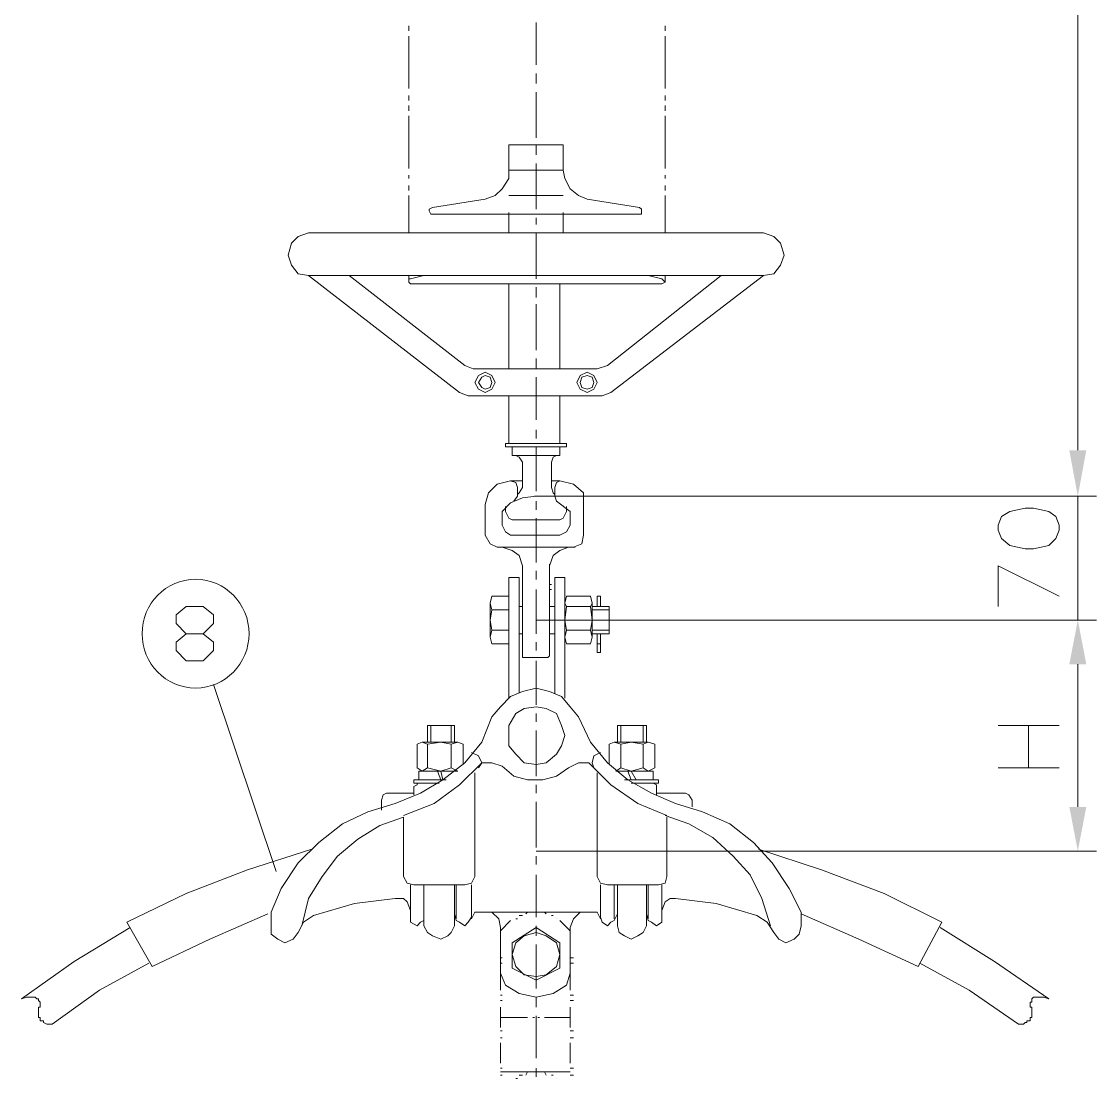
# Model space of a CAD drawing. Extents: x 457 to 4918, y -67 to 391.
# Drawn here: x 2632.5 to 2704.9, y 21.7 to 92.9 of the extents above; entities that cross this region are included whole.
import ezdxf

# ---------------------------------------------------------------- set-up
doc = ezdxf.new("R2010")
doc.units = 0
doc.header["$LTSCALE"] = 40
doc.header["$MEASUREMENT"] = 0
doc.layers.get('0').update_dxf_attribs({"linetype": 'CONTINUOUS'})

msp = doc.modelspace()

# ---------------------------------------------------------------- hatches: boundary and pattern name
h = msp.add_hatch(color=0)
h.dxf.hatch_style = 2
h.paths.add_polyline_path([(2703.063, 64.033), (2704.206, 64.033), (2703.635, 60.947)])
h = msp.add_hatch(color=0)
h.dxf.hatch_style = 2
h.paths.add_polyline_path([(2703.063, 64.033), (2704.206, 64.033), (2703.635, 60.947)])
h = msp.add_hatch(color=0)
h.dxf.hatch_style = 2
h.paths.add_polyline_path([(2703.063, 49.631), (2704.206, 49.631), (2703.635, 52.603)])
h = msp.add_hatch(color=0)
h.dxf.hatch_style = 2
h.paths.add_polyline_path([(2703.063, 49.631), (2704.206, 49.631), (2703.635, 52.603)])
h = msp.add_hatch(color=0)
h.dxf.hatch_style = 2
h.paths.add_polyline_path([(2703.063, 40.03), (2704.206, 40.03), (2703.635, 37.058)])

# ---------------------------------------------------------------- linework, layer by layer
at = {"color": 0, "lineweight": 18}
for points in [[(2663.744, 80.95), (2664.43, 81.178), (2664.887, 81.635), (2665.344, 82.321), (2665.344, 82.893), (2665.344, 84.607), (2665.344, 83.007)], [(2669.002, 82.893), (2669.116, 82.321), (2669.459, 81.635), (2670.031, 81.178), (2670.602, 80.95)], [(2663.744, 80.95), (2660.201, 80.378), (2659.972, 80.264), (2659.972, 80.149), (2660.086, 79.921), (2660.201, 79.921)], [(2674.145, 80.378), (2670.602, 80.95)], [(2674.145, 79.921), (2674.26, 79.921), (2674.26, 80.264), (2674.145, 80.378)], [(2651.857, 78.664), (2651.171, 78.435), (2650.714, 77.978), (2650.485, 77.178), (2650.714, 76.492), (2651.171, 75.92), (2651.857, 75.806)], [(2682.489, 75.806), (2683.175, 75.92), (2683.632, 76.492), (2683.861, 77.178), (2683.632, 77.978), (2683.175, 78.435), (2682.489, 78.664)], [(2662.601, 67.691), (2662.03, 67.919), (2651.857, 75.806)], [(2662.944, 69.52), (2662.372, 69.748), (2654.6, 75.806)], [(2659.629, 75.806), (2658.715, 75.577), (2658.601, 75.577), (2658.601, 75.349), (2658.715, 75.235), (2675.631, 75.235)], [(2671.288, 69.52), (2671.974, 69.748), (2679.632, 75.806)], [(2671.631, 67.691), (2672.202, 67.919), (2682.489, 75.806)], [(2675.631, 75.235), (2675.86, 75.349), (2675.631, 75.577)], [(2671.631, 67.691), (2662.601, 67.691)], [(2665.116, 64.49), (2665.116, 64.262)], [(2669.23, 64.49), (2669.116, 64.49)], [(2669.23, 64.262), (2669.23, 64.49)], [(2666.259, 63.233), (2666.03, 63.576), (2665.801, 63.69)], [(2668.545, 63.69), (2668.316, 63.576), (2668.202, 63.233)], [(2669.116, 64.262), (2669.23, 64.262)], [(2665.459, 61.976), (2664.544, 61.747), (2663.973, 61.176)], [(2665.916, 61.519), (2665.801, 61.861), (2665.459, 61.976)], [(2668.773, 61.976), (2668.545, 61.861), (2668.43, 61.519)], [(2670.373, 61.176), (2669.688, 61.747), (2668.773, 61.976)], [(2663.744, 58.318), (2663.744, 60.376), (2663.973, 61.176)], [(2667.173, 60.947), (2666.259, 60.833), (2665.459, 60.49), (2664.887, 59.918), (2664.887, 59.004)], [(2665.687, 60.604), (2665.916, 60.947)], [(2670.373, 61.176), (2670.373, 60.376), (2670.373, 58.318)], [(2665.116, 60.261), (2665.116, 60.147)], [(2668.545, 60.604), (2669.459, 59.918), (2669.459, 59.004)], [(2665.116, 59.918), (2665.344, 59.461), (2665.573, 59.347)], [(2668.773, 59.347), (2669.002, 59.461), (2669.23, 59.918)], [(2664.887, 59.004), (2665.116, 58.547), (2665.459, 58.318)], [(2667.173, 58.318), (2668.773, 58.318), (2669.23, 58.547), (2669.459, 59.004)], [(2663.744, 58.318), (2664.087, 57.747), (2664.544, 57.518)], [(2665.459, 58.318), (2667.173, 58.318)], [(2669.688, 57.518), (2670.259, 57.747), (2670.373, 58.318)], [(2666.259, 50.203), (2666.259, 56.261), (2666.03, 56.947), (2665.573, 57.289), (2664.887, 57.518)], [(2664.887, 57.518), (2669.345, 57.518)], [(2669.345, 57.518), (2668.773, 57.289), (2668.316, 56.947), (2668.087, 56.261)], [(2668.087, 56.375), (2668.087, 50.203)], [(2669.116, 55.461), (2668.43, 55.461)], [(2664.087, 52.603), (2664.087, 53.746), (2664.201, 54.203)], [(2664.087, 53.746), (2664.201, 53.289), (2664.087, 52.603), (2664.201, 51.917)], [(2669.23, 54.203), (2669.116, 53.746), (2669.23, 53.518)], [(2670.945, 52.603), (2670.831, 53.518), (2670.945, 53.746), (2670.831, 54.203)], [(2670.945, 53.746), (2670.945, 52.603), (2670.831, 51.917)], [(2671.516, 54.089), (2671.516, 54.203), (2671.288, 54.203), (2671.288, 54.089)], [(2669.23, 53.518), (2669.116, 52.603), (2669.23, 51.917)], [(2664.087, 52.603), (2664.087, 51.46), (2664.201, 51.917)], [(2670.945, 52.603), (2670.945, 51.46), (2670.831, 51.003)], [(2669.23, 51.917), (2669.116, 51.46), (2669.23, 51.003)], [(2671.288, 51.689), (2671.288, 50.431), (2671.516, 50.431)], [(2666.259, 50.203), (2666.259, 50.089), (2666.487, 50.089)], [(2667.173, 50.089), (2666.487, 50.089)], [(2667.173, 50.089), (2667.973, 50.089), (2668.087, 50.203)], [(2670.031, 46.088), (2669.459, 46.774), (2668.888, 47.46), (2668.087, 47.803), (2667.173, 48.031), (2666.259, 47.803), (2665.459, 47.46), (2664.773, 46.774), (2664.201, 46.088)], [(2657.686, 40.259), (2659.401, 40.945), (2660.887, 41.859), (2662.372, 43.002), (2663.515, 44.374), (2664.201, 46.088)], [(2670.031, 46.088), (2670.831, 44.374), (2671.974, 43.002), (2673.345, 41.859), (2674.945, 40.945), (2676.546, 40.259)], [(2659.858, 44.259), (2659.515, 44.374), (2659.172, 44.259)], [(2661.458, 44.259), (2660.772, 44.374), (2659.858, 44.259)], [(2662.258, 44.259), (2661.915, 44.374), (2661.458, 44.259)], [(2672.888, 44.259), (2672.431, 44.374), (2672.088, 44.259)], [(2674.374, 44.259), (2673.574, 44.374), (2672.888, 44.259)], [(2675.174, 44.259), (2674.717, 44.374), (2674.374, 44.259)], [(2663.287, 42.659), (2663.515, 43.002), (2663.287, 43.459), (2662.83, 43.688)], [(2671.516, 43.688), (2671.059, 43.459), (2670.945, 43.002), (2671.059, 42.659)], [(2658.258, 39.459), (2660.315, 40.259), (2662.03, 41.516), (2663.515, 43.002)], [(2664.887, 42.773), (2664.201, 43.002), (2663.515, 43.002)], [(2664.887, 42.773), (2665.687, 42.088), (2666.602, 41.859), (2667.63, 41.859), (2668.545, 42.088), (2669.345, 42.659)], [(2670.716, 43.002), (2670.031, 43.002), (2669.345, 42.659)], [(2670.716, 43.002), (2672.202, 41.516), (2674.031, 40.259), (2675.974, 39.459)], [(2659.172, 42.659), (2659.515, 42.43), (2659.858, 42.659)], [(2659.858, 42.659), (2660.772, 42.43), (2661.458, 42.659)], [(2660.772, 41.859), (2660.544, 42.43)], [(2661.458, 42.659), (2661.915, 42.43)], [(2672.888, 42.659), (2673.574, 42.43), (2674.374, 42.659)], [(2673.574, 41.859), (2673.345, 42.43)], [(2674.374, 42.659), (2674.717, 42.43), (2675.174, 42.659)], [(2661.115, 41.859), (2658.943, 41.859)], [(2659.172, 41.63), (2659.172, 41.516), (2658.943, 41.402)], [(2658.943, 41.63), (2659.629, 41.63)], [(2673.117, 41.859), (2675.403, 41.859)], [(2674.717, 41.63), (2673.688, 41.63), (2675.06, 41.63)], [(2674.717, 41.63), (2675.403, 41.63)], [(2675.288, 41.402), (2675.288, 41.516), (2675.06, 41.63)], [(2675.288, 40.83), (2675.288, 41.402)], [(2675.403, 41.63), (2675.403, 41.859)], [(2657.115, 40.945), (2656.886, 40.83), (2656.772, 40.487), (2656.772, 39.802)], [(2677.231, 40.945), (2675.288, 40.945)], [(2677.689, 40.487), (2677.46, 40.83), (2677.231, 40.945)], [(2657.686, 40.259), (2655.857, 39.687), (2654.143, 38.887), (2652.543, 37.63), (2651.171, 36.258), (2650.028, 34.544), (2649.342, 32.944)], [(2685.004, 32.944), (2684.204, 34.544), (2683.061, 36.258), (2681.803, 37.63), (2680.203, 38.887), (2678.374, 39.687), (2676.546, 40.259)], [(2677.689, 40.03), (2677.689, 40.487)], [(2658.258, 39.344), (2656.657, 38.773), (2655.172, 37.858), (2653.8, 36.715), (2652.771, 35.344), (2651.857, 33.858), (2651.4, 32.029)], [(2682.946, 32.029), (2682.375, 33.858), (2681.575, 35.458), (2680.432, 36.715), (2679.06, 37.973), (2677.46, 38.887), (2675.86, 39.459)], [(2652.085, 37.173), (2647.742, 35.801), (2643.627, 34.201), (2639.627, 32.258), (2641.341, 29.286)], [(2694.491, 32.258), (2690.605, 34.201), (2686.375, 35.801), (2682.146, 37.173)], [(2658.258, 35.344), (2658.486, 34.887), (2658.943, 34.772)], [(2658.943, 34.772), (2662.372, 34.772)], [(2662.372, 34.772), (2662.83, 34.887), (2663.058, 35.344)], [(2671.288, 35.344), (2671.516, 34.887), (2671.974, 34.772)], [(2675.403, 34.772), (2675.86, 34.887), (2675.974, 35.344)], [(2657.686, 33.858), (2654.943, 33.515), (2652.2, 32.715)], [(2658.715, 33.058), (2658.486, 33.629), (2658.258, 33.858), (2657.686, 33.858)], [(2676.546, 33.858), (2676.203, 33.858), (2675.86, 33.629), (2675.631, 33.058)], [(2682.032, 32.715), (2679.289, 33.515), (2676.546, 33.858)], [(2649.114, 32.829), (2645.227, 31.115), (2641.341, 29.286)], [(2649.342, 32.944), (2649.342, 32.029)], [(2652.2, 32.715), (2651.514, 32.258), (2651.171, 31.572)], [(2658.715, 32.601), (2658.715, 32.258), (2659.172, 32.029), (2659.401, 32.258), (2659.629, 32.372)], [(2661.687, 32.829), (2661.801, 32.372), (2662.03, 32.258), (2662.372, 32.029), (2662.601, 32.258), (2662.83, 32.601)], [(2663.287, 32.944), (2663.058, 32.944), (2662.83, 32.486)], [(2670.945, 32.944), (2663.287, 32.944)], [(2664.773, 31.915), (2664.658, 32.486), (2664.201, 32.944), (2663.515, 32.944)], [(2670.716, 32.944), (2670.145, 32.944), (2669.688, 32.486), (2669.459, 31.915)], [(2671.516, 32.486), (2671.288, 32.944), (2670.945, 32.944)], [(2671.516, 32.601), (2671.631, 32.258), (2671.974, 32.029), (2672.202, 32.258), (2672.431, 32.372)], [(2674.717, 32.372), (2674.945, 32.258), (2675.288, 32.029), (2675.631, 32.258), (2675.631, 32.601)], [(2683.175, 31.572), (2682.718, 32.258), (2682.032, 32.715)], [(2692.891, 29.286), (2688.89, 31.115), (2685.004, 32.829)], [(2639.855, 31.915), (2636.083, 29.629), (2632.54, 27.114)], [(2649.342, 32.029), (2649.342, 31.458), (2649.799, 31.115), (2650.257, 30.886), (2650.828, 31.115), (2651.171, 31.572)], [(2659.629, 32.029), (2659.858, 31.572), (2660.201, 31.343), (2660.772, 31.115), (2661.229, 31.343), (2661.458, 31.572), (2661.687, 32.029)], [(2664.773, 28.829), (2664.773, 31.915)], [(2669.459, 28.829), (2669.459, 31.915)], [(2672.659, 32.029), (2672.774, 31.572), (2673.117, 31.343), (2673.574, 31.115), (2674.031, 31.343), (2674.374, 31.572), (2674.603, 32.029)], [(2683.175, 31.572), (2683.518, 31.115), (2683.975, 30.886), (2684.547, 31.115), (2684.89, 31.458), (2685.004, 32.029)], [(2694.491, 32.258), (2692.891, 29.286)], [(2701.692, 27.114), (2698.034, 29.629), (2694.376, 31.915)], [(2641.113, 29.515), (2637.798, 27.686), (2634.598, 25.4)], [(2699.634, 25.4), (2696.32, 27.686), (2693.005, 29.515)], [(2664.773, 28.829), (2665.116, 28.029)], [(2665.116, 28.029), (2666.03, 27.457), (2667.173, 27.229), (2668.316, 27.457), (2669.23, 28.029), (2669.459, 28.829)], [(2632.54, 27.114), (2632.883, 27.229), (2633.455, 27.229), (2633.569, 27.114), (2633.683, 27.114), (2633.683, 27), (2633.797, 26.886), (2633.797, 26.543), (2633.683, 26.543), (2633.683, 25.857), (2633.797, 25.857), (2633.797, 25.628), (2633.912, 25.628), (2634.026, 25.628), (2634.026, 25.514), (2634.255, 25.4), (2634.598, 25.4)], [(2701.692, 27.114), (2701.349, 27.229), (2700.663, 27.229), (2700.549, 27.114), (2700.549, 26.886), (2700.434, 26.886), (2700.434, 26.543), (2700.549, 26.543), (2700.549, 25.857), (2700.434, 25.857), (2700.434, 25.628), (2700.32, 25.628), (2700.206, 25.628), (2700.206, 25.514), (2700.091, 25.514), (2699.977, 25.4), (2699.634, 25.4)]]:
    msp.add_lwpolyline(points, dxfattribs=at)
at = {"color": 0, "lineweight": 5}
for points in [[(2665.344, 84.607), (2669.002, 84.607)], [(2667.059, 60.947), (2667.173, 60.947)], [(2698.263, 53.518), (2698.263, 56.261), (2702.377, 54.203)], [(2643.627, 49.86), (2642.941, 50.546), (2642.941, 51.117), (2643.627, 51.689), (2644.77, 51.689), (2645.456, 52.375), (2645.456, 52.946), (2644.77, 53.518), (2643.627, 53.518), (2642.941, 52.946), (2642.941, 52.375), (2643.627, 51.689)], [(2670.945, 52.603), (2671.059, 52.603)], [(2644.77, 51.689), (2645.456, 51.117), (2645.456, 50.546), (2644.77, 49.86), (2643.627, 49.86)], [(2673.574, 41.859), (2673.688, 41.859)], [(2673.574, 41.63), (2673.688, 41.63)], [(2673.574, 41.63), (2673.688, 41.63)]]:
    msp.add_lwpolyline(points, dxfattribs=at)
at = {"color": 0, "lineweight": 9}
for points in [[(2658.601, 81.178), (2658.601, 78.664)], [(2675.86, 81.178), (2675.86, 78.664)], [(2675.86, 75.806), (2675.86, 75.349)], [(2667.859, 32.829), (2667.745, 32.944), (2666.602, 32.944), (2666.487, 32.829)], [(2665.459, 32.372), (2664.773, 31.686)], [(2667.745, 25.857), (2669.459, 25.857)], [(2667.859, 21.971), (2667.745, 22.199), (2666.602, 22.199), (2666.487, 21.971)], [(2667.745, 22.199), (2669.459, 22.199)]]:
    msp.add_lwpolyline(points, dxfattribs=at)
at = {"color": 0, "lineweight": 18}
for points in [[(2665.344, 78.664), (2665.344, 80.035)], [(2663.058, 68.605), (2663.287, 68.148), (2663.744, 67.919), (2664.201, 68.148), (2664.43, 68.605), (2664.201, 69.062), (2663.744, 69.291), (2663.287, 69.062)], [(2663.287, 68.605), (2663.515, 68.262), (2663.744, 68.148), (2664.087, 68.262), (2664.201, 68.605), (2664.087, 68.948), (2663.744, 69.062), (2663.515, 68.948)], [(2669.916, 68.605), (2670.145, 68.148), (2670.602, 67.919), (2671.059, 68.148), (2671.288, 68.605), (2671.059, 69.062), (2670.602, 69.291), (2670.145, 69.062)], [(2670.145, 68.605), (2670.259, 68.262), (2670.602, 68.148), (2670.945, 68.262), (2671.059, 68.605), (2670.945, 68.948), (2670.602, 69.062), (2670.259, 68.948)], [(2669.116, 44.831), (2668.888, 45.517), (2668.545, 46.317), (2667.859, 46.66), (2667.173, 46.774), (2666.373, 46.66), (2665.801, 46.317), (2665.344, 45.517), (2665.344, 44.831), (2665.344, 44.145), (2665.801, 43.573), (2666.373, 43.002), (2667.173, 42.888), (2667.859, 43.002), (2668.545, 43.573), (2668.888, 44.145)], [(2667.173, 31.915), (2665.573, 30.886), (2665.573, 29.172), (2667.173, 28.372), (2668.773, 29.172), (2668.773, 30.886)], [(2668.773, 30.086), (2668.545, 30.886), (2667.859, 31.343), (2667.173, 31.572), (2666.373, 31.343), (2665.801, 30.886), (2665.573, 30.086), (2665.801, 29.286), (2666.373, 28.714), (2667.173, 28.6), (2667.859, 28.714), (2668.545, 29.286)]]:
    msp.add_lwpolyline(points, close=True, dxfattribs=at)
at = {"color": 0, "lineweight": 5}
msp.add_lwpolyline([(2698.263, 58.661), (2698.491, 58.09), (2699.063, 57.632), (2700.091, 57.404), (2700.663, 57.404), (2701.692, 57.632), (2702.149, 58.09), (2702.377, 58.661), (2702.377, 59.004), (2702.149, 59.575), (2701.692, 59.918), (2700.663, 60.147), (2700.091, 60.147), (2699.063, 59.918), (2698.491, 59.575), (2698.263, 59.004)], close=True, dxfattribs=at)
msp.add_ellipse((2644.256, 51.689), major_axis=(0, 3.658), ratio=0.984375, start_param=0, end_param=6.283185, dxfattribs=at)
for points in [[(2703.635, 64.033), (2703.635, 64.033), (2703.635, 157.988), (2703.635, 157.988)], [(2703.635, 64.033), (2703.635, 64.033), (2703.635, 67.005), (2703.635, 67.005)], [(2667.173, 60.947), (2667.173, 60.947), (2704.892, 60.947), (2704.892, 60.947)], [(2667.173, 60.947), (2667.173, 60.947), (2704.892, 60.947), (2704.892, 60.947)], [(2703.635, 60.947), (2703.635, 60.947), (2703.635, 52.603), (2703.635, 52.603)], [(2667.173, 52.603), (2667.173, 52.603), (2704.892, 52.603), (2704.892, 52.603)], [(2668.087, 52.603), (2668.087, 52.603), (2704.892, 52.603), (2704.892, 52.603)], [(2703.635, 49.631), (2703.635, 49.631), (2703.635, 46.66), (2703.635, 46.66)], [(2703.635, 49.631), (2703.635, 49.631), (2703.635, 40.03), (2703.635, 40.03)], [(2649.685, 35.687), (2649.685, 35.687), (2645.456, 48.26), (2645.456, 48.26)], [(2698.263, 45.517), (2698.263, 45.517), (2702.377, 45.517), (2702.377, 45.517)], [(2700.32, 42.659), (2700.32, 42.659), (2700.32, 45.517), (2700.32, 45.517)], [(2660.772, 42.43), (2660.772, 42.43), (2660.772, 42.43), (2660.772, 42.43)], [(2673.574, 42.43), (2673.574, 42.43), (2673.688, 42.43), (2673.688, 42.43)], [(2702.377, 42.659), (2702.377, 42.659), (2698.263, 42.659), (2698.263, 42.659)], [(2660.772, 41.859), (2660.772, 41.859), (2660.772, 41.859), (2660.772, 41.859)], [(2673.574, 41.859), (2673.574, 41.859), (2673.688, 41.859), (2673.688, 41.859)], [(2667.173, 37.058), (2667.173, 37.058), (2704.892, 37.058), (2704.892, 37.058)]]:
    msp.add_open_spline(points, degree=3, dxfattribs=at)
at = {"color": 0, "lineweight": 9}
for points in [[(2667.173, 92.837), (2667.173, 92.837), (2667.173, 89.979), (2667.173, 89.979)], [(2658.601, 92.608), (2658.601, 92.608), (2658.601, 92.265), (2658.601, 92.265)], [(2658.601, 91.922), (2658.601, 91.922), (2658.601, 88.379), (2658.601, 88.379)], [(2675.86, 92.608), (2675.86, 92.608), (2675.86, 92.265), (2675.86, 92.265)], [(2675.86, 91.922), (2675.86, 91.922), (2675.86, 88.379), (2675.86, 88.379)], [(2667.173, 89.408), (2667.173, 89.408), (2667.173, 88.722), (2667.173, 88.722)], [(2658.601, 87.922), (2658.601, 87.922), (2658.601, 87.579), (2658.601, 87.579)], [(2667.173, 88.15), (2667.173, 88.15), (2667.173, 85.064), (2667.173, 85.064)], [(2675.86, 87.922), (2675.86, 87.922), (2675.86, 87.579), (2675.86, 87.579)], [(2658.601, 87.236), (2658.601, 87.236), (2658.601, 86.893), (2658.601, 86.893)], [(2675.86, 87.236), (2675.86, 87.236), (2675.86, 86.893), (2675.86, 86.893)], [(2658.601, 86.55), (2658.601, 86.55), (2658.601, 83.007), (2658.601, 83.007)], [(2675.86, 86.55), (2675.86, 86.55), (2675.86, 83.007), (2675.86, 83.007)], [(2667.173, 84.607), (2667.173, 84.607), (2667.173, 83.921), (2667.173, 83.921)], [(2667.173, 83.35), (2667.173, 83.35), (2667.173, 80.264), (2667.173, 80.264)], [(2658.601, 82.55), (2658.601, 82.55), (2658.601, 82.321), (2658.601, 82.321)], [(2675.86, 82.55), (2675.86, 82.55), (2675.86, 82.321), (2675.86, 82.321)], [(2658.601, 81.864), (2658.601, 81.864), (2658.601, 81.521), (2658.601, 81.521)], [(2675.86, 81.864), (2675.86, 81.864), (2675.86, 81.521), (2675.86, 81.521)], [(2667.173, 79.692), (2667.173, 79.692), (2667.173, 79.235), (2667.173, 79.235)], [(2667.173, 78.664), (2667.173, 78.664), (2667.173, 75.577), (2667.173, 75.577)], [(2658.601, 75.806), (2658.601, 75.806), (2658.601, 75.463), (2658.601, 75.463)], [(2667.173, 75.006), (2667.173, 75.006), (2667.173, 74.32), (2667.173, 74.32)], [(2667.173, 73.863), (2667.173, 73.863), (2667.173, 70.777), (2667.173, 70.777)], [(2667.173, 70.205), (2667.173, 70.205), (2667.173, 69.52), (2667.173, 69.52)], [(2667.173, 68.948), (2667.173, 68.948), (2667.173, 66.091), (2667.173, 66.091)], [(2667.173, 65.405), (2667.173, 65.405), (2667.173, 64.833), (2667.173, 64.833)], [(2667.173, 64.262), (2667.173, 64.262), (2667.173, 61.29), (2667.173, 61.29)], [(2667.173, 60.604), (2667.173, 60.604), (2667.173, 60.033), (2667.173, 60.033)], [(2667.173, 59.461), (2667.173, 59.461), (2667.173, 56.489), (2667.173, 56.489)], [(2667.173, 55.918), (2667.173, 55.918), (2667.173, 55.346), (2667.173, 55.346)], [(2667.173, 54.661), (2667.173, 54.661), (2667.173, 51.689), (2667.173, 51.689)], [(2667.173, 51.117), (2667.173, 51.117), (2667.173, 50.546), (2667.173, 50.546)], [(2667.173, 49.86), (2667.173, 49.86), (2667.173, 46.888), (2667.173, 46.888)], [(2667.173, 46.317), (2667.173, 46.317), (2667.173, 45.745), (2667.173, 45.745)], [(2667.173, 45.174), (2667.173, 45.174), (2667.173, 42.088), (2667.173, 42.088)], [(2667.173, 41.516), (2667.173, 41.516), (2667.173, 40.945), (2667.173, 40.945)], [(2667.173, 40.373), (2667.173, 40.373), (2667.173, 37.287), (2667.173, 37.287)], [(2667.173, 36.715), (2667.173, 36.715), (2667.173, 36.144), (2667.173, 36.144)], [(2667.173, 35.458), (2667.173, 35.458), (2667.173, 32.601), (2667.173, 32.601)], [(2666.03, 32.715), (2666.03, 32.715), (2666.259, 32.715), (2666.259, 32.715)], [(2668.202, 32.715), (2668.202, 32.715), (2668.316, 32.715), (2668.316, 32.715)], [(2665.801, 32.486), (2665.801, 32.486), (2665.916, 32.486), (2665.916, 32.486)], [(2667.173, 32.029), (2667.173, 32.029), (2667.173, 31.343), (2667.173, 31.343)], [(2668.545, 32.486), (2668.545, 32.486), (2668.545, 32.486), (2668.545, 32.486)], [(2669.459, 31.686), (2669.459, 31.686), (2668.773, 32.372), (2668.773, 32.372)], [(2664.773, 31.686), (2664.773, 31.686), (2664.773, 30.2), (2664.773, 30.2)], [(2669.459, 31.686), (2669.459, 31.686), (2669.459, 30.2), (2669.459, 30.2)], [(2667.173, 30.772), (2667.173, 30.772), (2667.173, 27.8), (2667.173, 27.8)], [(2664.773, 29.857), (2664.773, 29.857), (2664.887, 29.857), (2664.887, 29.857)], [(2669.459, 29.857), (2669.459, 29.857), (2669.688, 29.857), (2669.688, 29.857)], [(2664.773, 29.515), (2664.773, 29.515), (2664.887, 29.515), (2664.887, 29.515)], [(2664.773, 29.172), (2664.773, 29.172), (2664.773, 27.686), (2664.773, 27.686)], [(2669.459, 29.515), (2669.459, 29.515), (2669.688, 29.515), (2669.688, 29.515)], [(2669.459, 29.172), (2669.459, 29.172), (2669.459, 27.686), (2669.459, 27.686)], [(2664.773, 27.343), (2664.773, 27.343), (2664.887, 27.343), (2664.887, 27.343)], [(2664.773, 27), (2664.773, 27), (2664.887, 27), (2664.887, 27)], [(2667.173, 27.229), (2667.173, 27.229), (2667.173, 26.543), (2667.173, 26.543)], [(2669.459, 27.343), (2669.459, 27.343), (2669.688, 27.343), (2669.688, 27.343)], [(2669.459, 27), (2669.459, 27), (2669.688, 27), (2669.688, 27)], [(2664.773, 26.543), (2664.773, 26.543), (2664.773, 25.171), (2664.773, 25.171)], [(2669.459, 26.543), (2669.459, 26.543), (2669.459, 25.171), (2669.459, 25.171)], [(2664.773, 25.857), (2664.773, 25.857), (2666.602, 25.857), (2666.602, 25.857)], [(2666.944, 25.857), (2666.944, 25.857), (2667.059, 25.857), (2667.059, 25.857)], [(2667.173, 25.971), (2667.173, 25.971), (2667.173, 23.114), (2667.173, 23.114)], [(2667.287, 25.857), (2667.287, 25.857), (2667.402, 25.857), (2667.402, 25.857)], [(2664.773, 24.943), (2664.773, 24.943), (2664.887, 24.943), (2664.887, 24.943)], [(2669.459, 24.943), (2669.459, 24.943), (2669.688, 24.943), (2669.688, 24.943)], [(2664.773, 24.485), (2664.773, 24.485), (2664.887, 24.485), (2664.887, 24.485)], [(2664.773, 24.142), (2664.773, 24.142), (2664.773, 22.771), (2664.773, 22.771)], [(2669.459, 24.485), (2669.459, 24.485), (2669.688, 24.485), (2669.688, 24.485)], [(2669.459, 24.142), (2669.459, 24.142), (2669.459, 22.771), (2669.459, 22.771)], [(2664.773, 22.428), (2664.773, 22.428), (2664.887, 22.428), (2664.887, 22.428)], [(2664.773, 22.199), (2664.773, 22.199), (2666.602, 22.199), (2666.602, 22.199)], [(2664.773, 21.971), (2664.773, 21.971), (2664.887, 21.971), (2664.887, 21.971)], [(2665.801, 21.742), (2665.801, 21.742), (2665.916, 21.742), (2665.916, 21.742)], [(2666.03, 21.971), (2666.03, 21.971), (2666.259, 21.971), (2666.259, 21.971)], [(2666.944, 22.199), (2666.944, 22.199), (2667.059, 22.199), (2667.059, 22.199)], [(2667.173, 22.428), (2667.173, 22.428), (2667.173, 21.856), (2667.173, 21.856)], [(2667.287, 22.199), (2667.287, 22.199), (2667.402, 22.199), (2667.402, 22.199)], [(2668.202, 21.971), (2668.202, 21.971), (2668.316, 21.971), (2668.316, 21.971)], [(2668.545, 21.742), (2668.545, 21.742), (2668.545, 21.742), (2668.545, 21.742)], [(2669.459, 22.428), (2669.459, 22.428), (2669.688, 22.428), (2669.688, 22.428)], [(2669.459, 21.971), (2669.459, 21.971), (2669.688, 21.971), (2669.688, 21.971)]]:
    msp.add_open_spline(points, degree=3, dxfattribs=at)
at = {"color": 0, "lineweight": 18}
for points in [[(2669.002, 82.893), (2669.002, 82.893), (2669.002, 84.607), (2669.002, 84.607)], [(2669.002, 82.893), (2669.002, 82.893), (2665.344, 82.893), (2665.344, 82.893)], [(2669.002, 81.178), (2669.002, 81.178), (2665.344, 81.178), (2665.344, 81.178)], [(2660.201, 79.921), (2660.201, 79.921), (2674.145, 79.921), (2674.145, 79.921)], [(2669.002, 78.664), (2669.002, 78.664), (2669.002, 80.035), (2669.002, 80.035)], [(2682.489, 78.664), (2682.489, 78.664), (2651.857, 78.664), (2651.857, 78.664)], [(2682.489, 75.806), (2682.489, 75.806), (2651.857, 75.806), (2651.857, 75.806)], [(2675.631, 75.577), (2675.631, 75.577), (2674.717, 75.806), (2674.717, 75.806)], [(2665.344, 75.235), (2665.344, 75.235), (2665.344, 69.52), (2665.344, 69.52)], [(2668.773, 75.235), (2668.773, 75.235), (2668.773, 69.52), (2668.773, 69.52)], [(2671.288, 69.52), (2671.288, 69.52), (2662.944, 69.52), (2662.944, 69.52)], [(2669.116, 67.691), (2669.116, 67.691), (2665.116, 67.691), (2665.116, 67.691)], [(2665.344, 67.691), (2665.344, 67.691), (2665.344, 64.49), (2665.344, 64.49)], [(2668.773, 67.691), (2668.773, 67.691), (2668.773, 64.49), (2668.773, 64.49)], [(2669.116, 64.49), (2669.116, 64.49), (2665.116, 64.49), (2665.116, 64.49)], [(2669.116, 64.262), (2669.116, 64.262), (2665.116, 64.262), (2665.116, 64.262)], [(2669.116, 64.262), (2669.116, 64.262), (2665.116, 64.262), (2665.116, 64.262)], [(2665.573, 64.262), (2665.573, 64.262), (2665.573, 63.69), (2665.573, 63.69)], [(2665.573, 63.69), (2665.573, 63.69), (2668.773, 63.69), (2668.773, 63.69)], [(2665.687, 63.69), (2665.687, 63.69), (2665.801, 63.69), (2665.801, 63.69)], [(2668.545, 63.69), (2668.545, 63.69), (2668.545, 63.69), (2668.545, 63.69)], [(2668.773, 64.262), (2668.773, 64.262), (2668.773, 63.69), (2668.773, 63.69)], [(2666.259, 63.233), (2666.259, 63.233), (2666.259, 61.519), (2666.259, 61.519)], [(2668.202, 63.233), (2668.202, 63.233), (2668.202, 61.519), (2668.202, 61.519)], [(2665.459, 61.976), (2665.459, 61.976), (2666.259, 61.976), (2666.259, 61.976)], [(2665.916, 61.519), (2665.916, 61.519), (2665.916, 60.947), (2665.916, 60.947)], [(2666.03, 61.176), (2666.03, 61.176), (2666.259, 61.519), (2666.259, 61.519)], [(2668.202, 61.976), (2668.202, 61.976), (2668.773, 61.976), (2668.773, 61.976)], [(2668.202, 61.519), (2668.202, 61.519), (2668.316, 61.176), (2668.316, 61.176)], [(2668.43, 61.519), (2668.43, 61.519), (2668.43, 60.947), (2668.43, 60.947)], [(2665.916, 61.061), (2665.916, 61.061), (2666.03, 61.176), (2666.03, 61.176)], [(2668.43, 61.061), (2668.43, 61.061), (2668.316, 61.176), (2668.316, 61.176)], [(2668.43, 60.947), (2668.43, 60.947), (2668.545, 60.604), (2668.545, 60.604)], [(2665.116, 59.918), (2665.116, 59.918), (2665.116, 60.147), (2665.116, 60.147)], [(2669.23, 60.147), (2669.23, 60.147), (2669.23, 60.261), (2669.23, 60.261)], [(2669.23, 59.918), (2669.23, 59.918), (2669.23, 60.147), (2669.23, 60.147)], [(2668.773, 59.347), (2668.773, 59.347), (2665.573, 59.347), (2665.573, 59.347)], [(2667.173, 57.518), (2667.173, 57.518), (2664.544, 57.518), (2664.544, 57.518)], [(2667.173, 57.518), (2667.173, 57.518), (2669.688, 57.518), (2669.688, 57.518)], [(2669.688, 57.518), (2669.688, 57.518), (2669.802, 57.518), (2669.802, 57.518)], [(2665.344, 47.345), (2665.344, 47.345), (2665.344, 55.461), (2665.344, 55.461)], [(2666.03, 55.461), (2666.03, 55.461), (2665.344, 55.461), (2665.344, 55.461)], [(2666.03, 47.688), (2666.03, 47.688), (2666.03, 55.461), (2666.03, 55.461)], [(2666.259, 55.003), (2666.259, 55.003), (2666.259, 55.003), (2666.259, 55.003)], [(2668.087, 55.003), (2668.087, 55.003), (2668.202, 55.003), (2668.202, 55.003)], [(2668.43, 47.688), (2668.43, 47.688), (2668.43, 55.461), (2668.43, 55.461)], [(2669.116, 47.345), (2669.116, 47.345), (2669.116, 55.461), (2669.116, 55.461)], [(2666.259, 54.661), (2666.259, 54.661), (2666.259, 54.661), (2666.259, 54.661)], [(2668.087, 54.661), (2668.087, 54.661), (2668.202, 54.661), (2668.202, 54.661)], [(2665.344, 54.203), (2665.344, 54.203), (2664.201, 54.203), (2664.201, 54.203)], [(2665.344, 51.003), (2665.344, 51.003), (2665.344, 54.203), (2665.344, 54.203)], [(2670.831, 54.203), (2670.831, 54.203), (2669.23, 54.203), (2669.23, 54.203)], [(2671.288, 53.518), (2671.288, 53.518), (2671.288, 54.089), (2671.288, 54.089)], [(2671.516, 54.089), (2671.516, 54.089), (2671.516, 53.518), (2671.516, 53.518)], [(2665.344, 53.289), (2665.344, 53.289), (2664.201, 53.289), (2664.201, 53.289)], [(2665.344, 53.518), (2665.344, 53.518), (2665.344, 53.518), (2665.344, 53.518)], [(2666.03, 53.518), (2666.03, 53.518), (2666.259, 53.518), (2666.259, 53.518)], [(2668.087, 53.518), (2668.087, 53.518), (2668.43, 53.518), (2668.43, 53.518)], [(2670.831, 53.518), (2670.831, 53.518), (2669.23, 53.518), (2669.23, 53.518)], [(2670.945, 53.518), (2670.945, 53.518), (2672.088, 53.518), (2672.088, 53.518)], [(2670.945, 53.289), (2670.945, 53.289), (2672.088, 53.289), (2672.088, 53.289)], [(2672.088, 53.518), (2672.088, 53.518), (2672.088, 51.689), (2672.088, 51.689)], [(2664.087, 51.46), (2664.087, 51.46), (2664.201, 51.003), (2664.201, 51.003)], [(2665.344, 51.917), (2665.344, 51.917), (2664.201, 51.917), (2664.201, 51.917)], [(2666.03, 51.689), (2666.03, 51.689), (2666.259, 51.689), (2666.259, 51.689)], [(2668.087, 51.689), (2668.087, 51.689), (2668.43, 51.689), (2668.43, 51.689)], [(2670.831, 51.917), (2670.831, 51.917), (2669.23, 51.917), (2669.23, 51.917)], [(2670.945, 51.46), (2670.945, 51.46), (2670.831, 51.917), (2670.831, 51.917)], [(2670.945, 51.917), (2670.945, 51.917), (2672.088, 51.917), (2672.088, 51.917)], [(2670.945, 51.689), (2670.945, 51.689), (2672.088, 51.689), (2672.088, 51.689)], [(2671.516, 51.689), (2671.516, 51.689), (2671.516, 50.431), (2671.516, 50.431)], [(2665.344, 51.003), (2665.344, 51.003), (2664.201, 51.003), (2664.201, 51.003)], [(2670.831, 51.003), (2670.831, 51.003), (2669.23, 51.003), (2669.23, 51.003)], [(2671.288, 51.003), (2671.288, 51.003), (2671.516, 51.003), (2671.516, 51.003)], [(2661.687, 45.517), (2661.687, 45.517), (2659.858, 45.517), (2659.858, 45.517)], [(2659.858, 44.374), (2659.858, 44.374), (2659.858, 45.517), (2659.858, 45.517)], [(2660.086, 44.374), (2660.086, 44.374), (2660.086, 45.517), (2660.086, 45.517)], [(2661.458, 44.374), (2661.458, 44.374), (2661.458, 45.517), (2661.458, 45.517)], [(2661.687, 44.374), (2661.687, 44.374), (2661.687, 45.517), (2661.687, 45.517)], [(2674.603, 45.517), (2674.603, 45.517), (2672.659, 45.517), (2672.659, 45.517)], [(2672.659, 44.374), (2672.659, 44.374), (2672.659, 45.517), (2672.659, 45.517)], [(2672.888, 44.374), (2672.888, 44.374), (2672.888, 45.517), (2672.888, 45.517)], [(2674.374, 44.374), (2674.374, 44.374), (2674.374, 45.517), (2674.374, 45.517)], [(2674.603, 44.374), (2674.603, 44.374), (2674.603, 45.517), (2674.603, 45.517)], [(2659.172, 42.659), (2659.172, 42.659), (2659.172, 44.259), (2659.172, 44.259)], [(2660.772, 44.374), (2660.772, 44.374), (2659.515, 44.374), (2659.515, 44.374)], [(2659.858, 42.659), (2659.858, 42.659), (2659.858, 44.259), (2659.858, 44.259)], [(2660.772, 44.374), (2660.772, 44.374), (2661.915, 44.374), (2661.915, 44.374)], [(2661.458, 42.659), (2661.458, 42.659), (2661.458, 44.259), (2661.458, 44.259)], [(2662.258, 42.888), (2662.258, 42.888), (2662.258, 44.259), (2662.258, 44.259)], [(2672.088, 42.888), (2672.088, 42.888), (2672.088, 44.259), (2672.088, 44.259)], [(2673.574, 44.374), (2673.574, 44.374), (2672.431, 44.374), (2672.431, 44.374)], [(2672.888, 42.659), (2672.888, 42.659), (2672.888, 44.259), (2672.888, 44.259)], [(2673.574, 44.374), (2673.574, 44.374), (2674.717, 44.374), (2674.717, 44.374)], [(2674.374, 42.659), (2674.374, 42.659), (2674.374, 44.259), (2674.374, 44.259)], [(2675.174, 42.659), (2675.174, 42.659), (2675.174, 44.259), (2675.174, 44.259)], [(2661.915, 42.43), (2661.915, 42.43), (2659.286, 42.43), (2659.286, 42.43)], [(2659.286, 42.43), (2659.286, 42.43), (2659.286, 41.859), (2659.286, 41.859)], [(2660.772, 42.43), (2660.772, 42.43), (2659.515, 42.43), (2659.515, 42.43)], [(2660.772, 42.43), (2660.772, 42.43), (2661.915, 42.43), (2661.915, 42.43)], [(2660.887, 41.859), (2660.887, 41.859), (2660.772, 42.43), (2660.772, 42.43)], [(2663.058, 35.344), (2663.058, 35.344), (2663.058, 42.316), (2663.058, 42.316)], [(2671.288, 35.344), (2671.288, 35.344), (2671.288, 42.316), (2671.288, 42.316)], [(2672.545, 42.43), (2672.545, 42.43), (2672.888, 42.659), (2672.888, 42.659)], [(2673.574, 42.43), (2673.574, 42.43), (2672.545, 42.43), (2672.545, 42.43)], [(2675.06, 42.43), (2675.06, 42.43), (2672.545, 42.43), (2672.545, 42.43)], [(2673.574, 42.43), (2673.574, 42.43), (2674.717, 42.43), (2674.717, 42.43)], [(2673.917, 41.859), (2673.917, 41.859), (2673.574, 42.43), (2673.574, 42.43)], [(2675.06, 41.859), (2675.06, 41.859), (2675.06, 42.43), (2675.06, 42.43)], [(2658.943, 41.859), (2658.943, 41.859), (2658.943, 41.63), (2658.943, 41.63)], [(2658.943, 40.83), (2658.943, 40.83), (2658.943, 41.402), (2658.943, 41.402)], [(2659.286, 41.859), (2659.286, 41.859), (2661.115, 41.859), (2661.115, 41.859)], [(2659.629, 41.63), (2659.629, 41.63), (2660.658, 41.63), (2660.658, 41.63)], [(2673.117, 41.859), (2673.117, 41.859), (2675.06, 41.859), (2675.06, 41.859)], [(2657.115, 40.945), (2657.115, 40.945), (2658.943, 40.945), (2658.943, 40.945)], [(2658.258, 35.344), (2658.258, 35.344), (2658.258, 39.344), (2658.258, 39.344)], [(2675.974, 35.344), (2675.974, 35.344), (2675.974, 39.344), (2675.974, 39.344)], [(2658.715, 32.601), (2658.715, 32.601), (2658.715, 34.772), (2658.715, 34.772)], [(2659.629, 32.029), (2659.629, 32.029), (2659.629, 34.772), (2659.629, 34.772)], [(2659.629, 32.486), (2659.629, 32.486), (2659.629, 34.772), (2659.629, 34.772)], [(2661.687, 32.029), (2661.687, 32.029), (2661.687, 34.772), (2661.687, 34.772)], [(2661.801, 32.486), (2661.801, 32.486), (2661.801, 34.772), (2661.801, 34.772)], [(2662.83, 32.601), (2662.83, 32.601), (2662.83, 34.772), (2662.83, 34.772)], [(2671.516, 32.601), (2671.516, 32.601), (2671.516, 34.772), (2671.516, 34.772)], [(2675.403, 34.772), (2675.403, 34.772), (2671.974, 34.772), (2671.974, 34.772)], [(2672.431, 32.486), (2672.431, 32.486), (2672.431, 34.772), (2672.431, 34.772)], [(2672.659, 32.029), (2672.659, 32.029), (2672.659, 34.772), (2672.659, 34.772)], [(2674.603, 32.029), (2674.603, 32.029), (2674.603, 34.772), (2674.603, 34.772)], [(2674.717, 32.486), (2674.717, 32.486), (2674.717, 34.772), (2674.717, 34.772)], [(2675.631, 32.601), (2675.631, 32.601), (2675.631, 34.772), (2675.631, 34.772)], [(2659.629, 32.829), (2659.629, 32.829), (2659.629, 32.372), (2659.629, 32.372)], [(2672.659, 32.829), (2672.659, 32.829), (2672.431, 32.372), (2672.431, 32.372)], [(2674.717, 32.372), (2674.717, 32.372), (2674.603, 32.829), (2674.603, 32.829)], [(2685.004, 32.944), (2685.004, 32.944), (2685.004, 32.029), (2685.004, 32.029)]]:
    msp.add_open_spline(points, degree=3, dxfattribs=at)

doc.saveas('drawing.dxf')
